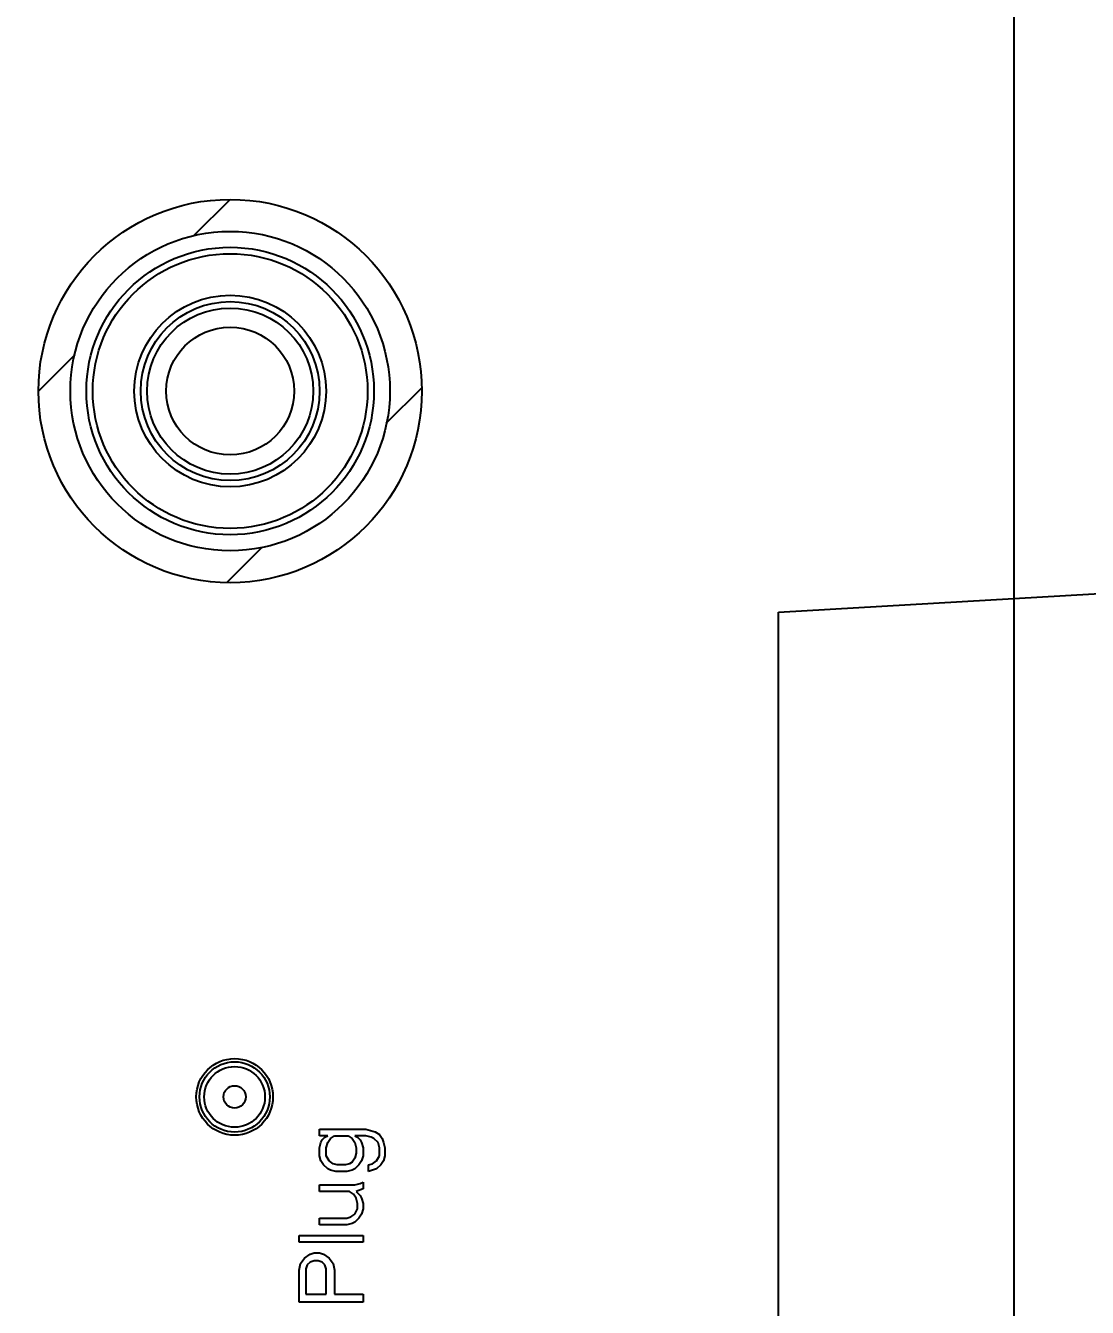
# Model space of a CAD drawing. Header units: millimetres. Extents: x 0 to 841, y 0 to 594.
# Drawn here: x 373.63 to 390.24, y 363.15 to 383.21 of the extents above; entities that cross this region are included whole.
import ezdxf

# ---------------------------------------------------------------- set-up
doc = ezdxf.new("R2010")
doc.units = ezdxf.units.MM
doc.header["$LTSCALE"] = 46.255
doc.layers.get('0').update_dxf_attribs({"linetype": 'CONTINUOUS'})
doc.layers.add('ASSEM_MEM', color=7, linetype='CONTINUOUS')
doc.styles.get("Standard").update_dxf_attribs({"font": 'txt', "width": 0.8})
doc.dimstyles.new('DIMSTYLE_1', dxfattribs={"dimtxt": 3, "dimasz": 2.1, "dimexe": 2, "dimexo": 1, "dimgap": 0.75, "dimtad": 0, "dimtih": 1, "dimtoh": 1, "dimzin": 0, "dimdsep": 46, "dimtxsty": 'STANDARD', "dimblk": '_FILLED', "dimblk1": '_FILLED', "dimblk2": '_FILLED', "dimcen": 0.09, "dimazin": 0, "dimtp": 0.01, "dimtm": 0.01, "dimtfac": 1, "dimtofl": 0, "dimtmove": 0, "dimatfit": 3, "dimldrblk": '_FILLED', "dimfxl": 1, "dimtolj": 1, "dimtzin": 0, "dimarcsym": 0})

# ---------------------------------------------------------------- blocks, each defined once
blk = doc.blocks.new('*D15')
at = {"color": 7, "linetype": 'CONTINUOUS'}
for p, q in [((385.407, 374.031), (412.043, 375.564)), ((412.043, 375.564), (412.043, 374.957)), ((385.407, 357.155), (385.407, 374.031))]:
    blk.add_line(p, q, dxfattribs=at)
at = {"color": 7, "linetype": 'CONTINUOUS', "insert": (408.293, 373.457), "char_height": 3, "width": 14.4, "attachment_point": 3, "rotation": 90, "line_spacing_factor": 0.9}
blk.add_mtext('169.31', dxfattribs=at)
blk = doc.blocks.new('_FILLED')
at = {"color": 0, "linetype": 'BYBLOCK'}
blk.add_solid([(0, 0), (-1, 0.1667), (-1, -0.1667)], dxfattribs=at)
blk = doc.blocks.new('*D32')
at = {"color": 7, "linetype": 'CONTINUOUS'}
for p, q in [((351.897, 329.99), (369.83, 329.99)), ((369.83, 329.99), (372.996, 324.681)), ((372.996, 324.681), (426.09, 324.681))]:
    blk.add_line(p, q, dxfattribs=at)
at = {"color": 7, "linetype": 'CONTINUOUS', "insert": (427.59, 328.431), "char_height": 3, "width": 14.4, "attachment_point": 1, "line_spacing_factor": 0.9}
blk.add_mtext('156.65', dxfattribs=at)
blk = doc.blocks.new('*D33')
at = {"color": 7, "linetype": 'CONTINUOUS'}
blk.add_line((387.082, 355.93), (424.92, 355.93), dxfattribs=at)
at = {"color": 7, "linetype": 'CONTINUOUS', "insert": (426.42, 359.68), "char_height": 3, "width": 14.4, "attachment_point": 1, "line_spacing_factor": 0.9}
blk.add_mtext('130.71', dxfattribs=at)
blk = doc.blocks.new('*D54')
at = {"color": 7, "linetype": 'CONTINUOUS'}
blk.add_line((387.082, 338.93), (426.019, 338.93), dxfattribs=at)
at = {"color": 7, "linetype": 'CONTINUOUS', "insert": (427.519, 342.68), "char_height": 3, "width": 14.4, "attachment_point": 1, "line_spacing_factor": 0.9}
blk.add_mtext('147.71', dxfattribs=at)

msp = doc.modelspace()

# ---------------------------------------------------------------- linework, layer by layer
at = {"layer": 'ASSEM_MEM', "color": 7, "linetype": 'CONTINUOUS'}
for p, q in [((389.097, 314.64), (389.097, 482.64)), ((376.261, 379.925), (376.827, 380.49)), ((373.827, 377.49), (374.4, 378.064)), ((379.268, 376.985), (379.826, 377.543)), ((376.774, 374.491), (377.328, 375.045))]:
    msp.add_line(p, q, dxfattribs=at)
at = {"layer": 'ASSEM_MEM', "color": 40, "linetype": 'CONTINUOUS'}
for p, q in [((378.226, 365.937), (378.949, 365.937)), ((378.226, 365.833), (378.226, 365.937)), ((378.353, 365.833), (378.226, 365.833)), ((378.268, 365.77), (378.311, 365.812)), ((378.311, 365.812), (378.353, 365.833)), ((378.353, 365.729), (378.396, 365.791)), ((378.396, 365.791), (378.46, 365.833)), ((378.46, 365.833), (378.672, 365.833)), ((378.672, 365.833), (378.736, 365.791)), ((378.736, 365.791), (378.779, 365.729)), ((378.949, 365.833), (378.779, 365.833)), ((378.779, 365.833), (378.821, 365.812)), ((378.821, 365.812), (378.864, 365.77)), ((378.949, 365.937), (379.098, 365.895)), ((379.034, 365.812), (378.949, 365.833)), ((379.077, 365.791), (379.034, 365.812)), ((379.141, 365.729), (379.077, 365.791)), ((379.098, 365.895), (379.162, 365.854)), ((379.162, 365.854), (379.204, 365.791)), ((379.204, 365.791), (379.226, 365.729)), ((378.226, 365.645), (378.247, 365.729)), ((378.226, 365.52), (378.226, 365.645)), ((378.247, 365.729), (378.268, 365.77)), ((378.332, 365.645), (378.353, 365.729)), ((378.332, 365.52), (378.332, 365.645)), ((378.779, 365.729), (378.8, 365.645)), ((378.8, 365.645), (378.8, 365.562)), ((378.864, 365.77), (378.885, 365.729)), ((378.885, 365.729), (378.907, 365.645)), ((378.907, 365.645), (378.907, 365.52)), ((379.162, 365.645), (379.141, 365.729)), ((379.162, 365.52), (379.162, 365.645)), ((379.226, 365.729), (379.247, 365.645)), ((379.247, 365.645), (379.247, 365.52)), ((378.247, 365.437), (378.226, 365.52)), ((378.289, 365.375), (378.247, 365.437)), ((378.375, 365.437), (378.332, 365.52)), ((378.438, 365.395), (378.375, 365.437)), ((378.502, 365.375), (378.438, 365.395)), ((378.694, 365.395), (378.63, 365.375)), ((378.736, 365.416), (378.694, 365.395)), ((378.779, 365.479), (378.736, 365.416)), ((378.8, 365.562), (378.779, 365.479)), ((378.885, 365.437), (378.843, 365.375)), ((378.907, 365.52), (378.885, 365.437)), ((378.992, 365.375), (379.055, 365.395)), ((379.055, 365.395), (379.119, 365.437)), ((379.119, 365.437), (379.162, 365.52)), ((379.226, 365.437), (379.183, 365.375)), ((379.247, 365.52), (379.226, 365.437)), ((378.353, 365.312), (378.289, 365.375)), ((378.396, 365.291), (378.353, 365.312)), ((378.481, 365.27), (378.396, 365.291)), ((378.651, 365.27), (378.481, 365.27)), ((378.63, 365.375), (378.502, 365.375)), ((378.736, 365.291), (378.651, 365.27)), ((378.779, 365.312), (378.736, 365.291)), ((378.843, 365.375), (378.779, 365.312)), ((378.992, 365.27), (378.992, 365.375)), ((379.119, 365.312), (378.992, 365.27)), ((379.183, 365.375), (379.119, 365.312)), ((378.226, 365.062), (378.779, 365.062)), ((378.226, 364.958), (378.226, 365.062)), ((378.779, 365.062), (378.864, 365.083)), ((378.907, 365), (378.8, 364.958)), ((378.864, 365.083), (378.907, 365.104)), ((378.907, 365.104), (378.907, 365)), ((378.694, 364.958), (378.226, 364.958)), ((378.758, 364.916), (378.694, 364.958)), ((378.8, 364.854), (378.758, 364.916)), ((378.8, 364.958), (378.864, 364.895)), ((378.821, 364.77), (378.8, 364.854)), ((378.864, 364.895), (378.885, 364.854)), ((378.885, 364.854), (378.907, 364.77)), ((378.715, 364.562), (378.779, 364.604)), ((378.779, 364.604), (378.821, 364.687)), ((378.821, 364.687), (378.821, 364.77)), ((378.885, 364.604), (378.843, 364.541)), ((378.907, 364.687), (378.885, 364.604)), ((378.907, 364.77), (378.907, 364.687)), ((378.226, 364.541), (378.651, 364.541)), ((378.226, 364.437), (378.226, 364.541)), ((378.651, 364.437), (378.226, 364.437)), ((378.651, 364.541), (378.715, 364.562)), ((378.736, 364.458), (378.651, 364.437)), ((378.779, 364.479), (378.736, 364.458)), ((378.843, 364.541), (378.779, 364.479)), ((377.907, 364.27), (378.907, 364.27)), ((377.907, 364.166), (377.907, 364.27)), ((378.907, 364.27), (378.907, 364.166)), ((378.907, 364.166), (377.907, 364.166)), ((378.077, 363.979), (378.141, 364)), ((378.141, 364), (378.226, 364)), ((378.226, 364), (378.289, 363.979)), ((377.907, 363.729), (377.928, 363.833)), ((377.928, 363.833), (377.992, 363.916)), ((377.992, 363.916), (378.077, 363.979)), ((378.034, 363.812), (378.013, 363.75)), ((378.077, 363.854), (378.034, 363.812)), ((378.141, 363.875), (378.077, 363.854)), ((378.204, 363.875), (378.141, 363.875)), ((378.268, 363.854), (378.204, 363.875)), ((378.311, 363.812), (378.268, 363.854)), ((378.289, 363.979), (378.375, 363.916)), ((378.332, 363.75), (378.311, 363.812)), ((378.375, 363.916), (378.438, 363.833)), ((378.438, 363.833), (378.46, 363.729)), ((377.907, 363.229), (377.907, 363.729)), ((378.013, 363.75), (378.013, 363.354)), ((378.332, 363.354), (378.332, 363.75)), ((378.46, 363.729), (378.46, 363.354)), ((378.907, 363.229), (377.907, 363.229)), ((378.013, 363.354), (378.332, 363.354)), ((378.46, 363.354), (378.907, 363.354)), ((378.907, 363.354), (378.907, 363.229))]:
    msp.add_line(p, q, dxfattribs=at)
at = {"layer": 'ASSEM_MEM', "color": 7, "linetype": 'CONTINUOUS'}
for centre, radius in [((376.827, 377.49), 3), ((376.827, 377.49), 2.5), ((376.827, 377.49), 2.25), ((376.827, 377.49), 2.15), ((376.827, 377.49), 1.5), ((376.827, 377.49), 1.4), ((376.827, 377.49), 1.3), ((376.827, 377.49), 1), ((376.897, 366.44), 0.6), ((376.897, 366.44), 0.55), ((376.897, 366.44), 0.475), ((376.897, 366.44), 0.175)]:
    msp.add_circle(centre, radius, dxfattribs=at)

# ---------------------------------------------------------------- dimensions: what is measured, and where the dimension line sits
at = {"color": 7, "linetype": 'CONTINUOUS'}
for feature_location, offset, dtype, origin, picture, middle in [((351.897, 329.99), (74.193, -5.309), 0, (350.897, 486.64), '*D32', (435.165, 326.931)), ((387.082, 355.93), (37.838, 0), 0, (386.082, 486.64), '*D33', (433.62, 358.18)), ((387.082, 338.93), (38.937, 0), 0, (386.082, 486.64), '*D54', (434.719, 341.18)), ((385.407, 357.155), (26.637, 17.801), 1, (216.097, 356.155), '*D15', (409.793, 366.257))]:
    dim = msp.add_ordinate_dim(feature_location=feature_location, offset=offset, dtype=dtype, origin=origin, dimstyle='DIMSTYLE_1', override={"dimtad": 1, "dimtih": 0, "dimtoh": 0}, dxfattribs=at)
    dim.commit()
    dim.dimension.update_dxf_attribs({"geometry": picture, "text_midpoint": middle})

doc.saveas('drawing.dxf')
